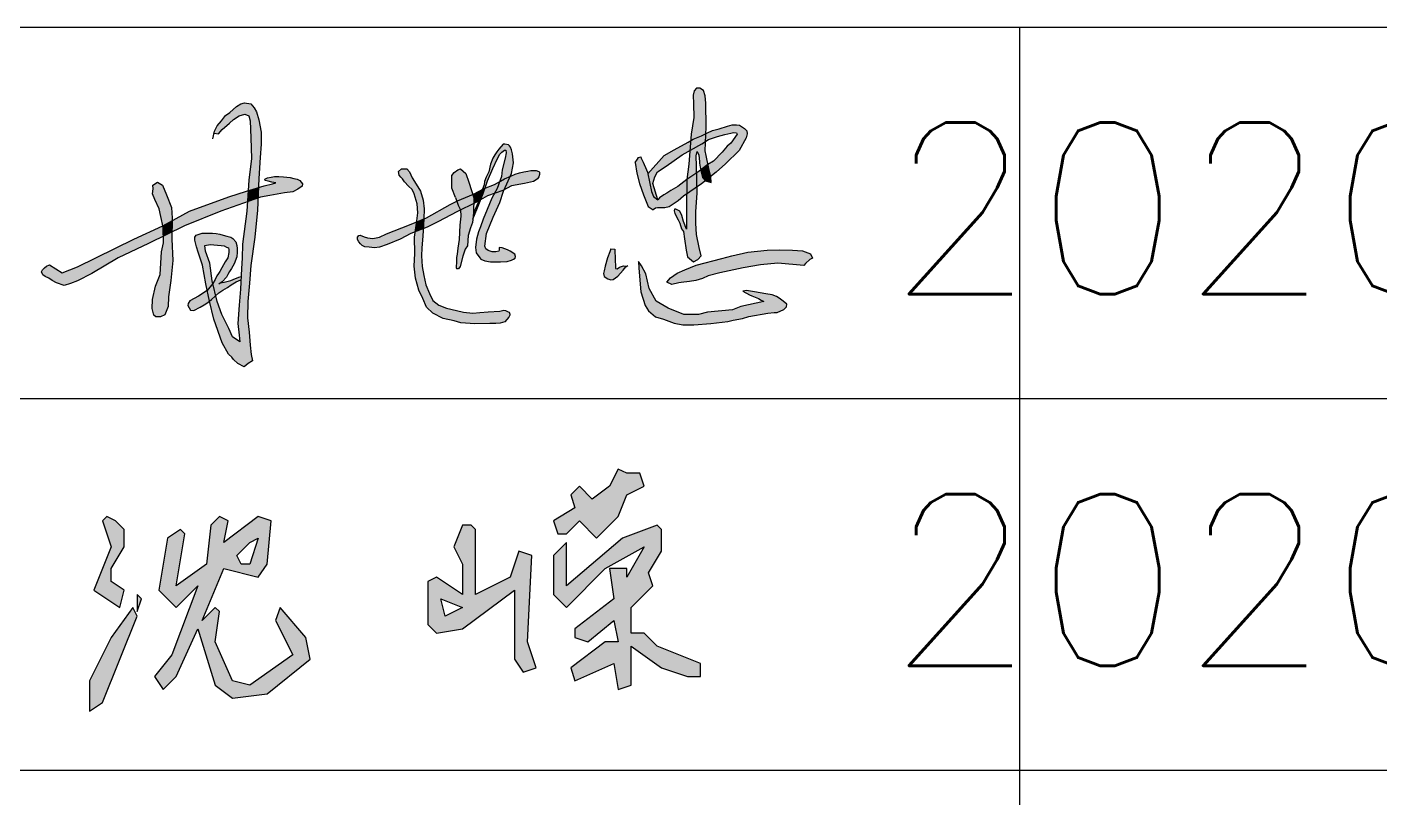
# Model space of a CAD drawing. Header units: millimetres. Extents: x 865974 to 875117, y 41124 to 44891.
# Drawn here: x 871428.62 to 871452.27, y 41162.62 to 41176.1 of the extents above; entities that cross this region are included whole.
import ezdxf
from ezdxf.enums import TextEntityAlignment as Align

# ---------------------------------------------------------------- set-up
doc = ezdxf.new("R2010")
doc.units = ezdxf.units.MM
doc.header["$LTSCALE"] = 1000
doc.header["$MEASUREMENT"] = 0
doc.layers.add('HATCH', color=8, linetype='Continuous')
doc.styles.add('ECEC_TQ', font='txt_l.shx', dxfattribs={"bigfont": 'hztxt_l.shx'})

msp = doc.modelspace()

# ---------------------------------------------------------------- hatches: boundary and pattern name
at = {"linetype": 'Continuous'}
h = msp.add_hatch(color=256, dxfattribs=at)
h.paths.add_polyline_path([(871437.144, 41166.256), (871437.144, 41165.046), (871437.295, 41164.819), (871437.522, 41164.894), (871437.37, 41165.348), (871437.446, 41166.861), (871437.219, 41166.936), (871437.068, 41166.483), (871436.463, 41166.18), (871436.463, 41167.314), (871436.387, 41167.39), (871436.236, 41167.39), (871436.085, 41167.012), (871436.236, 41166.709), (871436.236, 41166.18), (871435.782, 41166.483), (871435.631, 41166.407), (871435.631, 41165.651), (871435.782, 41165.499), (871436.236, 41165.575)])
h.paths.add_polyline_path([(871436.236, 41165.953), (871435.934, 41165.802), (871435.858, 41166.104)], flags=16)
h.paths.add_polyline_path([(871438.959, 41167.541), (871439.11, 41167.919), (871439.412, 41168.071), (871439.337, 41168.298), (871439.11, 41168.298), (871438.959, 41168.373), (871438.807, 41168.071), (871438.505, 41167.844), (871438.278, 41168.071), (871438.127, 41167.919), (871438.202, 41167.693), (871437.824, 41167.466), (871437.9, 41167.239), (871438.051, 41167.239), (871438.278, 41167.466), (871438.58, 41167.163)])
h.paths.add_polyline_path([(871439.715, 41166.936), (871439.715, 41167.314), (871439.639, 41167.39), (871439.034, 41167.163), (871438.051, 41166.331), (871438.051, 41167.088), (871437.824, 41166.861), (871437.824, 41166.18), (871438.051, 41165.953), (871438.732, 41166.634), (871439.412, 41167.012), (871439.11, 41166.483), (871439.11, 41166.634), (871438.807, 41166.634), (871438.883, 41166.104), (871438.202, 41165.575), (871438.202, 41165.424), (871438.429, 41165.348), (871438.883, 41165.726), (871438.959, 41165.348), (871438.732, 41165.348), (871438.127, 41164.894), (871438.202, 41164.668), (871438.883, 41164.97), (871438.959, 41164.516), (871439.185, 41164.592), (871439.185, 41165.273), (871439.715, 41164.894), (871440.169, 41164.743), (871440.395, 41164.743), (871440.395, 41164.97), (871439.639, 41165.273), (871439.412, 41165.499), (871439.185, 41165.499), (871439.185, 41165.953), (871439.564, 41166.331), (871439.488, 41166.558)])
h = msp.add_hatch(color=256, dxfattribs=at)
h.paths.add_polyline_path([(871430.096, 41166.407), (871430.096, 41166.634), (871430.323, 41167.012), (871430.323, 41167.314), (871430.172, 41167.466), (871430.021, 41167.541), (871429.945, 41167.466), (871430.096, 41167.012), (871429.794, 41166.256), (871430.247, 41165.953), (871430.323, 41166.256)])
h.paths.add_polyline_path([(871430.626, 41166.104), (871430.55, 41166.18), (871430.55, 41165.878)])
h.paths.add_polyline_path([(871430.55, 41165.802), (871430.474, 41165.953), (871430.096, 41165.424), (871429.718, 41164.668), (871429.718, 41164.138), (871429.945, 41164.289)])
h.paths.add_polyline_path([(871432.062, 41166.634), (871432.667, 41166.483), (871432.819, 41166.709), (871432.894, 41167.466), (871432.667, 41167.541), (871432.062, 41167.088), (871432.138, 41167.466), (871431.987, 41167.541), (871431.836, 41167.39), (871431.76, 41166.709), (871431.231, 41166.331), (871431.382, 41167.239), (871431.306, 41167.314), (871431.079, 41167.163), (871430.928, 41166.256), (871431.231, 41165.953), (871431.609, 41166.331), (871431.155, 41165.121), (871430.852, 41164.743), (871431.004, 41164.516), (871431.231, 41164.743), (871431.609, 41165.575), (871431.911, 41164.592), (871432.214, 41164.365), (871432.819, 41164.441), (871433.575, 41165.046), (871433.499, 41165.424), (871433.046, 41165.953), (871432.97, 41165.726), (871433.272, 41165.121), (871432.516, 41164.592), (871432.214, 41164.668), (871431.911, 41165.348), (871431.987, 41165.878), (871431.911, 41165.953), (871431.684, 41165.726)])
h.paths.add_polyline_path([(871432.289, 41166.861), (871432.516, 41167.088), (871432.667, 41167.163), (871432.516, 41166.709), (871432.365, 41166.709)], flags=16)
at = {"layer": 'HATCH'}
for points in [[(871440.49, 41174.772), (871440.479, 41174.902), (871440.447, 41174.993), (871440.384, 41175.035), (871440.325, 41175.035), (871440.283, 41174.99), (871440.265, 41174.913), (871440.272, 41174.762), (871440.279, 41174.52), (871440.23, 41174.229), (871440.222, 41174.118), (871440.268, 41174.145), (871440.413, 41174.204), (871440.491, 41174.241), (871440.497, 41174.358)], [(871432.698, 41173.823), (871432.719, 41174.058), (871432.716, 41174.264), (871432.676, 41174.483), (871432.633, 41174.619), (871432.593, 41174.689), (871432.537, 41174.758), (871432.425, 41174.78), (871432.361, 41174.761), (871432.286, 41174.716), (871432.171, 41174.609), (871432.094, 41174.558), (871432.021, 41174.465), (871431.947, 41174.377), (871431.904, 41174.28), (871431.895, 41174.245), (871431.969, 41174.238), (871432.033, 41174.312), (871432.165, 41174.423), (871432.232, 41174.484), (871432.333, 41174.551), (871432.431, 41174.578), (871432.499, 41174.551), (871432.526, 41174.464), (871432.539, 41174.164), (871432.546, 41173.803), (871432.502, 41173.425), (871432.49, 41173.244), (871432.667, 41173.295), (871432.674, 41173.454)], [(871441.204, 41174.29), (871441.165, 41174.331), (871441.077, 41174.389), (871441.025, 41174.394), (871440.948, 41174.392), (871440.867, 41174.369), (871440.721, 41174.326), (871440.607, 41174.293), (871440.518, 41174.254), (871440.491, 41174.241), (871440.484, 41174.105), (871440.537, 41174.139), (871440.693, 41174.192), (871440.819, 41174.226), (871440.927, 41174.248), (871440.973, 41174.257), (871441.022, 41174.255), (871441.039, 41174.23), (871440.928, 41174.071), (871440.861, 41174.02), (871440.774, 41173.917), (871440.625, 41173.759), (871440.525, 41173.699), (871440.539, 41173.629), (871440.577, 41173.491), (871440.672, 41173.568), (871440.83, 41173.713), (871441.071, 41173.942), (871441.194, 41174.165), (871441.211, 41174.235)], [(871440.491, 41174.241), (871440.413, 41174.204), (871440.268, 41174.145), (871440.222, 41174.118), (871440.209, 41173.942), (871440.421, 41174.064), (871440.484, 41174.105)], [(871436.768, 41173.63), (871436.84, 41173.791), (871436.89, 41173.881), (871436.926, 41173.913), (871436.967, 41173.948), (871436.992, 41173.953), (871437, 41173.904), (871436.982, 41173.811), (871436.929, 41173.604), (871436.916, 41173.489), (871436.886, 41173.401), (871436.899, 41173.409), (871436.969, 41173.449), (871437.067, 41173.49), (871437.09, 41173.543), (871437.128, 41173.729), (871437.112, 41173.884), (871437.093, 41173.956), (871437.076, 41174.001), (871437.058, 41174.026), (871437.038, 41174.041), (871436.976, 41174.058), (871436.946, 41174.058), (871436.869, 41173.97), (871436.837, 41173.922), (871436.803, 41173.868), (871436.766, 41173.81), (871436.724, 41173.703), (871436.695, 41173.574), (871436.652, 41173.479), (871436.622, 41173.403), (871436.617, 41173.346), (871436.584, 41173.267), (871436.613, 41173.282), (871436.631, 41173.289), (871436.675, 41173.412)], [(871439.794, 41173.672), (871440.078, 41173.866), (871440.209, 41173.942), (871440.222, 41174.118), (871440.179, 41174.093), (871439.933, 41173.954), (871439.758, 41173.858), (871439.474, 41173.538), (871439.513, 41173.37), (871439.541, 41173.228), (871439.575, 41173.142), (871439.652, 41173.082), (871439.563, 41173.366), (871439.597, 41173.482), (871439.642, 41173.572)], [(871440.484, 41174.105), (871440.421, 41174.064), (871440.209, 41173.942), (871440.191, 41173.703), (871440.156, 41173.439), (871440.329, 41173.556), (871440.326, 41173.668), (871440.321, 41173.85), (871440.323, 41173.883), (871440.338, 41173.93), (871440.366, 41173.865), (871440.379, 41173.754), (871440.381, 41173.724), (871440.387, 41173.651), (871440.403, 41173.609), (871440.525, 41173.699), (871440.493, 41173.86), (871440.475, 41173.937)], [(871439.467, 41173.566), (871439.452, 41173.605), (871439.396, 41173.74), (871439.361, 41173.811), (871439.353, 41173.833), (871439.31, 41173.825), (871439.293, 41173.794), (871439.252, 41173.736), (871439.284, 41173.549), (871439.327, 41173.367), (871439.399, 41173.168), (871439.48, 41172.966), (871439.566, 41172.909), (871439.608, 41172.934), (871439.645, 41172.94), (871439.67, 41172.941), (871439.72, 41172.941), (871439.775, 41172.943), (871439.847, 41172.962), (871440.008, 41173.067), (871440.101, 41173.144), (871440.155, 41173.181), (871440.156, 41173.439), (871439.998, 41173.317), (871439.879, 41173.242), (871439.809, 41173.199), (871439.753, 41173.168), (871439.678, 41173.115), (871439.652, 41173.082), (871439.575, 41173.142), (871439.541, 41173.228), (871439.513, 41173.37)], [(871440.539, 41173.629), (871440.525, 41173.699), (871440.525, 41173.699), (871440.403, 41173.609), (871440.401, 41173.59), (871440.433, 41173.474), (871440.482, 41173.414), (871440.577, 41173.491)], [(871433.36, 41173.267), (871433.434, 41173.319), (871433.437, 41173.362), (871433.393, 41173.42), (871433.348, 41173.442), (871433.29, 41173.457), (871433.222, 41173.473), (871433.107, 41173.486), (871433.026, 41173.49), (871432.95, 41173.49), (871432.89, 41173.479), (871432.828, 41173.467), (871432.781, 41173.446), (871432.785, 41173.422), (871432.837, 41173.409), (871432.905, 41173.393), (871432.975, 41173.378), (871432.913, 41173.36), (871432.771, 41173.325), (871432.667, 41173.295), (871432.66, 41173.111), (871432.707, 41173.127), (871432.869, 41173.16), (871433.127, 41173.203), (871433.27, 41173.22)], [(871435.55, 41173.076), (871435.499, 41173.233), (871435.425, 41173.354), (871435.355, 41173.469), (871435.308, 41173.573), (871435.265, 41173.622), (871435.17, 41173.626), (871435.116, 41173.577), (871435.127, 41173.512), (871435.157, 41173.477), (871435.185, 41173.447), (871435.222, 41173.394), (871435.292, 41173.323), (871435.358, 41173.261), (871435.389, 41173.186), (871435.443, 41173.009), (871435.456, 41172.857), (871435.436, 41172.713), (871435.433, 41172.694), (871435.561, 41172.748), (871435.565, 41172.927)], [(871436.345, 41173.389), (871436.293, 41173.545), (871436.201, 41173.621), (871436.156, 41173.609), (871436.092, 41173.561), (871436.048, 41173.509), (871436.048, 41173.425), (871436.048, 41173.285), (871436.112, 41173.125), (871436.135, 41173.057), (871436.146, 41173.062), (871436.416, 41173.177)], [(871437.067, 41173.49), (871436.969, 41173.449), (871436.899, 41173.409), (871436.886, 41173.401), (871436.844, 41173.28), (871436.793, 41173.194), (871436.941, 41173.246), (871436.964, 41173.258)], [(871437.478, 41173.404), (871437.525, 41173.429), (871437.547, 41173.451), (871437.569, 41173.486), (871437.583, 41173.524), (871437.583, 41173.552), (871437.579, 41173.563), (871437.57, 41173.577), (871437.523, 41173.592), (871437.43, 41173.592), (871437.38, 41173.586), (871437.31, 41173.572), (871437.233, 41173.556), (871437.156, 41173.529), (871437.079, 41173.496), (871437.067, 41173.49), (871436.964, 41173.258), (871437.092, 41173.326), (871437.319, 41173.37)], [(871440.329, 41173.556), (871440.156, 41173.439), (871440.155, 41173.181), (871440.337, 41173.306)], [(871440.433, 41173.474), (871440.401, 41173.59), (871440.403, 41173.609), (871440.347, 41173.568), (871440.329, 41173.556), (871440.337, 41173.306), (871440.414, 41173.359), (871440.482, 41173.414)], [(871440.577, 41173.491), (871440.482, 41173.414), (871440.581, 41173.383)], [(871431.147, 41172.948), (871431.064, 41173.17), (871430.994, 41173.336), (871430.906, 41173.393), (871430.823, 41173.337), (871430.829, 41173.273), (871430.818, 41173.185), (871430.861, 41173.086), (871430.935, 41172.922), (871430.965, 41172.788), (871431, 41172.624), (871431.16, 41172.713), (871431.161, 41172.763)], [(871432.009, 41172.885), (871432.476, 41173.047), (871432.49, 41173.244), (871432.461, 41173.236), (871432.154, 41173.135), (871431.464, 41172.881), (871431.16, 41172.713), (871431.156, 41172.518), (871431.379, 41172.629)], [(871432.667, 41173.295), (871432.49, 41173.244), (871432.476, 41173.047), (871432.66, 41173.111)], [(871436.436, 41173.115), (871436.416, 41173.177), (871436.146, 41173.062), (871436.135, 41173.057), (871436.158, 41172.991), (871436.201, 41172.904), (871436.434, 41173.018)], [(871436.584, 41173.267), (871436.429, 41173.182), (871436.416, 41173.177), (871436.436, 41173.115), (871436.434, 41173.018), (871436.471, 41173.037), (871436.522, 41173.066)], [(871436.888, 41173.035), (871436.952, 41173.231), (871436.964, 41173.258), (871436.941, 41173.246), (871436.793, 41173.194), (871436.746, 41173.112), (871436.668, 41172.913), (871436.597, 41172.744), (871436.553, 41172.607), (871436.518, 41172.52), (871436.479, 41172.392), (871436.463, 41172.25), (871436.472, 41172.155), (871436.539, 41172.07), (871436.559, 41172.044), (871436.628, 41172.017), (871436.727, 41172), (871436.793, 41171.999), (871436.901, 41171.999), (871437.019, 41172.003), (871437.09, 41172.025), (871437.125, 41172.041), (871437.154, 41172.061), (871437.16, 41172.092), (871437.152, 41172.13), (871437.07, 41172.186), (871437.02, 41172.205), (871436.927, 41172.24), (871436.876, 41172.248), (871436.876, 41172.209), (871436.873, 41172.185), (871436.821, 41172.171), (871436.752, 41172.174), (871436.683, 41172.193), (871436.645, 41172.222), (871436.629, 41172.273), (871436.653, 41172.493), (871436.771, 41172.779)], [(871436.631, 41173.289), (871436.613, 41173.282), (871436.584, 41173.267), (871436.522, 41173.066), (871436.554, 41173.084), (871436.597, 41173.192)], [(871436.844, 41173.28), (871436.886, 41173.401), (871436.796, 41173.352), (871436.631, 41173.289), (871436.597, 41173.192), (871436.554, 41173.084), (871436.673, 41173.152), (871436.793, 41173.194)], [(871440.34, 41173.199), (871440.337, 41173.306), (871440.155, 41173.181), (871440.153, 41172.913), (871440.151, 41172.699), (871440.153, 41172.57), (871440.1, 41172.703), (871440.072, 41172.81), (871440.037, 41172.885), (871439.989, 41172.904), (871439.962, 41172.916), (871439.941, 41172.918), (871439.933, 41172.889), (871439.949, 41172.843), (871440.007, 41172.731), (871440.034, 41172.672), (871440.065, 41172.577), (871440.099, 41172.527), (871440.115, 41172.4), (871440.143, 41172.201), (871440.166, 41172.084), (871440.271, 41171.999), (871440.351, 41172.036), (871440.406, 41172.1), (871440.372, 41172.246), (871440.326, 41172.475), (871440.315, 41172.674), (871440.315, 41172.876)], [(871431.947, 41171.301), (871431.922, 41171.406), (871431.847, 41171.341), (871431.814, 41171.313), (871431.814, 41171.311), (871431.89, 41170.993), (871432.034, 41170.581), (871432.143, 41170.382), (871432.205, 41170.328), (871432.231, 41170.288), (871432.308, 41170.219), (871432.418, 41170.163), (871432.456, 41170.189), (871432.49, 41170.221), (871432.563, 41170.266), (871432.542, 41170.376), (871432.525, 41170.537), (871432.505, 41170.764), (871432.478, 41171.017), (871432.481, 41171.302), (871432.51, 41171.624), (871432.537, 41171.933), (871432.607, 41172.427), (871432.652, 41172.903), (871432.66, 41173.111), (871432.476, 41173.047), (871432.465, 41172.885), (871432.391, 41172.308), (871432.384, 41172.064), (871432.374, 41171.882), (871432.354, 41171.518), (871432.334, 41171.238), (871432.31, 41170.917), (871432.33, 41170.716), (871432.344, 41170.598), (871432.217, 41170.688), (871432.151, 41170.829), (871432.032, 41171.077)], [(871436.138, 41172.874), (871436.201, 41172.904), (871436.158, 41172.991), (871436.135, 41173.057), (871436.019, 41173), (871435.607, 41172.767), (871435.561, 41172.748), (871435.549, 41172.575), (871435.62, 41172.602), (871435.816, 41172.7)], [(871436.429, 41172.852), (871436.434, 41173.018), (871436.201, 41172.904), (871436.206, 41172.796), (871436.192, 41172.638), (871436.177, 41172.386), (871436.152, 41172.234), (871436.143, 41172.131), (871436.133, 41172.072), (871436.131, 41172.022), (871436.131, 41171.978), (871436.124, 41171.921), (871436.125, 41171.893), (871436.13, 41171.88), (871436.137, 41171.873), (871436.164, 41171.874), (871436.193, 41171.918), (871436.243, 41172.099), (871436.284, 41172.219), (871436.325, 41172.275), (871436.337, 41172.455), (871436.377, 41172.592), (871436.409, 41172.684)], [(871436.554, 41173.084), (871436.522, 41173.066), (871436.449, 41172.901), (871436.427, 41172.837), (871436.416, 41172.743), (871436.498, 41172.943)], [(871431.16, 41172.713), (871431, 41172.624), (871431.005, 41172.601), (871431.009, 41172.445), (871431.156, 41172.518)], [(871435.561, 41172.748), (871435.433, 41172.694), (871435.41, 41172.523), (871435.549, 41172.575)], [(871430.216, 41172.07), (871430.748, 41172.316), (871431.009, 41172.445), (871431.005, 41172.601), (871431, 41172.624), (871430.489, 41172.392), (871429.509, 41171.908), (871429.24, 41171.806), (871429.016, 41171.944), (871428.964, 41171.921), (871428.929, 41171.894), (871428.894, 41171.859), (871428.875, 41171.822), (871428.9, 41171.769), (871428.939, 41171.738), (871429.005, 41171.711), (871429.065, 41171.672), (871429.141, 41171.629), (871429.275, 41171.581), (871429.386, 41171.618), (871429.506, 41171.662), (871429.76, 41171.793)], [(871431.17, 41172.018), (871431.154, 41172.393), (871431.156, 41172.518), (871431.009, 41172.445), (871431.012, 41172.33), (871430.974, 41172.172), (871430.949, 41171.774), (871430.87, 41171.569), (871430.818, 41171.337), (871430.809, 41171.179), (871430.843, 41171.066), (871430.874, 41171.035), (871430.96, 41171.035), (871431.034, 41171.071), (871431.091, 41171.215), (871431.095, 41171.384), (871431.136, 41171.668)], [(871432.222, 41172.405), (871432.185, 41172.429), (871432.114, 41172.446), (871432.05, 41172.466), (871431.993, 41172.479), (871431.929, 41172.49), (871431.868, 41172.496), (871431.77, 41172.496), (871431.686, 41172.496), (871431.581, 41172.466), (871431.555, 41172.426), (871431.555, 41172.375), (871431.585, 41172.26), (871431.615, 41172.166), (871431.693, 41171.94), (871431.75, 41171.61), (871431.775, 41171.495), (871431.872, 41171.619), (871431.862, 41171.662), (871431.817, 41171.973), (871431.743, 41172.184), (871431.734, 41172.284), (871431.825, 41172.299), (871432.017, 41172.282), (871432.071, 41172.275), (871432.112, 41172.256), (871432.143, 41172.24), (871432.153, 41172.206), (871432.153, 41172.162), (871432.136, 41172.069), (871432.088, 41171.995), (871432.032, 41171.895), (871431.993, 41171.83), (871431.971, 41171.793), (871431.943, 41171.75), (871431.91, 41171.689), (871431.872, 41171.619), (871431.922, 41171.406), (871431.977, 41171.454), (871432.049, 41171.501), (871432.129, 41171.551), (871432.19, 41171.597), (871432.282, 41171.647), (871432.363, 41171.684), (871432.366, 41171.74), (871432.329, 41171.729), (871432.227, 41171.69), (871432.184, 41171.673), (871432.073, 41171.643), (871432.008, 41171.629), (871432.037, 41171.65), (871432.108, 41171.731), (871432.135, 41171.775), (871432.162, 41171.829), (871432.199, 41171.883), (871432.246, 41171.96), (871432.29, 41172.085), (871432.296, 41172.169), (871432.296, 41172.233), (871432.293, 41172.284), (871432.276, 41172.348)], [(871435.33, 41172.494), (871435.41, 41172.523), (871435.433, 41172.694), (871435.312, 41172.642), (871434.91, 41172.487), (871434.785, 41172.428), (871434.668, 41172.407), (871434.576, 41172.417), (871434.515, 41172.433), (871434.449, 41172.466), (871434.422, 41172.457), (871434.401, 41172.431), (871434.398, 41172.388), (871434.422, 41172.346), (871434.453, 41172.31), (871434.483, 41172.283), (871434.528, 41172.26), (871434.606, 41172.251), (871434.697, 41172.244), (871434.785, 41172.251), (871434.921, 41172.299), (871435.148, 41172.393)], [(871435.522, 41172.101), (871435.525, 41172.242), (871435.54, 41172.448), (871435.549, 41172.575), (871435.41, 41172.523), (871435.397, 41172.428), (871435.403, 41172.144), (871435.393, 41171.92), (871435.414, 41171.71), (871435.471, 41171.503), (871435.54, 41171.354), (871435.606, 41171.207), (871435.718, 41171.102), (871435.9, 41171.004), (871436.093, 41170.963), (871436.204, 41170.928), (871436.449, 41170.913), (871436.716, 41170.92), (871436.82, 41170.921), (871436.895, 41170.927), (871436.973, 41170.95), (871437.045, 41171.027), (871437.063, 41171.063), (871437.063, 41171.079), (871437.05, 41171.117), (871437.023, 41171.131), (871436.987, 41171.143), (871436.959, 41171.149), (871436.888, 41171.136), (871436.683, 41171.122), (871436.54, 41171.11), (871436.418, 41171.099), (871436.253, 41171.118), (871436.13, 41171.144), (871435.958, 41171.185), (871435.82, 41171.241), (871435.719, 41171.319), (871435.658, 41171.446), (871435.596, 41171.593), (871435.559, 41171.756), (871435.529, 41171.916)], [(871439.042, 41171.852), (871439.092, 41171.912), (871439.109, 41171.923), (871439.052, 41171.927), (871438.979, 41171.902), (871438.939, 41171.877), (871438.911, 41171.882), (871438.908, 41171.909), (871438.908, 41171.947), (871438.903, 41172.005), (871438.903, 41172.047), (871438.903, 41172.108), (871438.901, 41172.143), (871438.901, 41172.188), (871438.896, 41172.218), (871438.831, 41172.223), (871438.811, 41172.17), (871438.773, 41172.07), (871438.728, 41171.919), (871438.713, 41171.839), (871438.703, 41171.791), (871438.71, 41171.741), (871438.778, 41171.699), (871438.828, 41171.684), (871438.868, 41171.686), (871438.949, 41171.749)], [(871439.44, 41171.788), (871439.364, 41171.928), (871439.313, 41172.002), (871439.315, 41171.884), (871439.351, 41171.472), (871439.426, 41171.236), (871439.486, 41171.138), (871439.607, 41171.033), (871439.747, 41170.993), (871439.933, 41170.924), (871440.088, 41170.898), (871440.278, 41170.896), (871440.574, 41170.92), (871440.875, 41170.954), (871440.964, 41170.974), (871441.127, 41171.008), (871441.24, 41171.039), (871441.575, 41171.101), (871441.682, 41171.11), (871441.733, 41171.11), (871441.854, 41171.162), (871441.9, 41171.21), (871441.902, 41171.259), (871441.84, 41171.309), (871441.769, 41171.363), (871441.723, 41171.392), (871441.646, 41171.418), (871441.539, 41171.44), (871441.34, 41171.472), (871441.197, 41171.498), (871441.136, 41171.484), (871441.251, 41171.42), (871441.295, 41171.402), (871441.408, 41171.355), (871441.456, 41171.325), (871441.501, 41171.303), (871441.101, 41171.216), (871440.955, 41171.157), (871440.52, 41171.117), (871440.359, 41171.078), (871440.102, 41171.078), (871439.833, 41171.189), (871439.621, 41171.307), (871439.498, 41171.529)], [(871440.731, 41171.804), (871440.98, 41171.86), (871441.143, 41171.891), (871441.442, 41171.942), (871441.747, 41171.973), (871442.2, 41171.934), (871442.233, 41171.967), (871442.307, 41172.036), (871442.353, 41172.064), (871442.32, 41172.135), (871442.18, 41172.189), (871442.004, 41172.201), (871441.783, 41172.206), (871441.559, 41172.199), (871441.224, 41172.168), (871440.942, 41172.1), (871440.769, 41172.056), (871440.318, 41171.939), (871440.122, 41171.855), (871439.99, 41171.799), (871439.873, 41171.715), (871439.809, 41171.644), (871439.893, 41171.603), (871440.016, 41171.631), (871440.056, 41171.634), (871440.201, 41171.654), (871440.313, 41171.672), (871440.433, 41171.708), (871440.53, 41171.753)], [(871431.872, 41171.619), (871431.775, 41171.495), (871431.814, 41171.313), (871431.847, 41171.341), (871431.922, 41171.406)], [(871431.814, 41171.313), (871431.775, 41171.495), (871431.619, 41171.399), (871431.471, 41171.315), (871431.443, 41171.269), (871431.434, 41171.232), (871431.479, 41171.154), (871431.54, 41171.143), (871431.649, 41171.202), (871431.723, 41171.247), (871431.784, 41171.286)]]:
    msp.add_hatch(color=256, dxfattribs=at).paths.add_polyline_path(points)

# ---------------------------------------------------------------- linework, layer by layer
for p, q in [((871410.98, 41176.104), (871520.98, 41176.104)), ((871445.98, 41143.604), (871445.98, 41176.104)), ((871410.98, 41169.604), (871465.98, 41169.604)), ((871410.98, 41163.104), (871465.98, 41163.104))]:
    msp.add_line(p, q)
for points in [[(871440.401, 41173.59), (871440.433, 41173.474), (871440.482, 41173.414), (871440.581, 41173.383), (871440.577, 41173.491), (871440.539, 41173.629), (871440.493, 41173.86), (871440.475, 41173.937), (871440.497, 41174.358), (871440.49, 41174.772), (871440.479, 41174.902), (871440.447, 41174.993), (871440.384, 41175.035), (871440.325, 41175.035), (871440.283, 41174.99), (871440.265, 41174.913), (871440.272, 41174.762), (871440.279, 41174.52), (871440.23, 41174.229), (871440.191, 41173.703), (871440.156, 41173.439), (871440.153, 41172.913), (871440.151, 41172.699), (871440.153, 41172.57), (871440.1, 41172.703), (871440.072, 41172.81), (871440.037, 41172.885)], [(871431.872, 41174.147), (871431.904, 41174.28), (871431.947, 41174.377), (871432.021, 41174.465), (871432.094, 41174.558), (871432.171, 41174.609), (871432.286, 41174.716), (871432.361, 41174.761), (871432.425, 41174.78), (871432.537, 41174.758), (871432.593, 41174.689), (871432.633, 41174.619), (871432.676, 41174.483), (871432.716, 41174.264), (871432.719, 41174.058), (871432.698, 41173.823), (871432.674, 41173.454), (871432.652, 41172.903), (871432.607, 41172.427), (871432.537, 41171.933), (871432.51, 41171.624), (871432.481, 41171.302), (871432.478, 41171.017), (871432.505, 41170.764), (871432.525, 41170.537), (871432.542, 41170.376), (871432.563, 41170.266), (871432.49, 41170.221), (871432.456, 41170.189), (871432.418, 41170.163), (871432.308, 41170.219), (871432.231, 41170.288), (871432.205, 41170.328), (871432.143, 41170.382), (871432.034, 41170.581), (871431.89, 41170.993), (871431.814, 41171.311), (871431.75, 41171.61), (871431.693, 41171.94), (871431.615, 41172.166), (871431.585, 41172.26), (871431.555, 41172.375), (871431.555, 41172.426), (871431.581, 41172.466), (871431.581, 41172.466), (871431.686, 41172.496), (871431.77, 41172.496), (871431.77, 41172.496), (871431.868, 41172.496), (871431.929, 41172.49), (871431.993, 41172.479), (871432.05, 41172.466), (871432.114, 41172.446), (871432.185, 41172.429), (871432.222, 41172.405), (871432.276, 41172.348), (871432.293, 41172.284), (871432.296, 41172.233), (871432.296, 41172.169), (871432.29, 41172.085), (871432.246, 41171.96), (871432.199, 41171.883), (871432.162, 41171.829), (871432.135, 41171.775), (871432.108, 41171.731), (871432.108, 41171.731), (871432.037, 41171.65), (871431.979, 41171.607)], [(871431.895, 41174.245), (871431.969, 41174.238), (871431.969, 41174.238), (871432.033, 41174.312), (871432.165, 41174.423), (871432.232, 41174.484), (871432.333, 41174.551), (871432.431, 41174.578), (871432.431, 41174.578), (871432.499, 41174.551), (871432.526, 41174.464), (871432.539, 41174.164), (871432.546, 41173.803), (871432.502, 41173.425), (871432.465, 41172.885), (871432.391, 41172.308), (871432.384, 41172.064), (871432.374, 41171.882), (871432.354, 41171.518), (871432.334, 41171.238), (871432.31, 41170.917), (871432.33, 41170.716), (871432.344, 41170.598), (871432.344, 41170.598), (871432.217, 41170.688), (871432.151, 41170.829), (871432.032, 41171.077), (871431.947, 41171.301), (871431.862, 41171.662), (871431.817, 41171.973), (871431.743, 41172.184), (871431.734, 41172.284), (871431.734, 41172.284), (871431.825, 41172.299), (871432.017, 41172.282), (871432.017, 41172.282), (871432.071, 41172.275), (871432.112, 41172.256), (871432.143, 41172.24), (871432.153, 41172.206), (871432.153, 41172.162), (871432.136, 41172.069), (871432.088, 41171.995), (871432.032, 41171.895), (871431.993, 41171.83), (871431.971, 41171.793), (871431.943, 41171.75), (871431.91, 41171.689), (871431.872, 41171.619), (871431.775, 41171.495), (871431.619, 41171.399), (871431.471, 41171.315), (871431.443, 41171.269), (871431.434, 41171.232), (871431.479, 41171.154), (871431.54, 41171.143), (871431.649, 41171.202), (871431.723, 41171.247), (871431.784, 41171.286), (871431.847, 41171.341), (871431.977, 41171.454), (871432.049, 41171.501), (871432.129, 41171.551), (871432.19, 41171.597), (871432.282, 41171.647), (871432.363, 41171.684)], [(871439.474, 41173.538), (871439.758, 41173.858), (871439.933, 41173.954), (871440.179, 41174.093), (871440.268, 41174.145), (871440.413, 41174.204), (871440.518, 41174.254), (871440.607, 41174.293), (871440.721, 41174.326), (871440.867, 41174.369), (871440.948, 41174.392), (871441.025, 41174.394), (871441.077, 41174.389), (871441.165, 41174.331), (871441.204, 41174.29), (871441.211, 41174.235), (871441.194, 41174.165), (871441.071, 41173.942), (871440.83, 41173.713), (871440.672, 41173.568), (871440.414, 41173.359), (871440.101, 41173.144), (871440.008, 41173.067), (871439.847, 41172.962), (871439.775, 41172.943), (871439.72, 41172.941), (871439.67, 41172.941), (871439.645, 41172.94), (871439.608, 41172.934), (871439.566, 41172.909)], [(871439.252, 41173.736), (871439.293, 41173.794), (871439.31, 41173.825), (871439.31, 41173.825), (871439.353, 41173.833), (871439.361, 41173.811), (871439.396, 41173.74), (871439.452, 41173.605), (871439.467, 41173.566), (871439.513, 41173.37), (871439.541, 41173.228), (871439.575, 41173.142), (871439.652, 41173.082), (871439.563, 41173.366), (871439.597, 41173.482), (871439.642, 41173.572), (871439.794, 41173.672), (871440.078, 41173.866), (871440.421, 41174.064), (871440.537, 41174.139), (871440.693, 41174.192), (871440.819, 41174.226), (871440.927, 41174.248), (871440.973, 41174.257), (871441.022, 41174.255), (871441.039, 41174.23), (871440.928, 41174.071), (871440.861, 41174.02), (871440.774, 41173.917), (871440.625, 41173.759), (871440.525, 41173.699), (871440.347, 41173.568), (871440.156, 41173.439), (871439.998, 41173.317), (871439.879, 41173.242), (871439.809, 41173.199), (871439.753, 41173.168), (871439.678, 41173.115), (871439.652, 41173.082)], [(871436.416, 41172.743), (871436.498, 41172.943), (871436.597, 41173.192), (871436.675, 41173.412), (871436.768, 41173.63), (871436.84, 41173.791), (871436.89, 41173.881), (871436.926, 41173.913), (871436.967, 41173.948), (871436.992, 41173.953), (871437, 41173.904), (871436.982, 41173.811), (871436.929, 41173.604), (871436.916, 41173.489), (871436.844, 41173.28), (871436.746, 41173.112), (871436.668, 41172.913), (871436.597, 41172.744), (871436.553, 41172.607), (871436.518, 41172.52), (871436.479, 41172.392), (871436.463, 41172.25), (871436.472, 41172.155), (871436.539, 41172.07), (871436.559, 41172.044), (871436.628, 41172.017), (871436.727, 41172), (871436.793, 41171.999), (871436.901, 41171.999), (871437.019, 41172.003), (871437.09, 41172.025), (871437.125, 41172.041), (871437.154, 41172.061), (871437.16, 41172.092), (871437.152, 41172.13), (871437.07, 41172.186), (871437.02, 41172.205), (871436.927, 41172.24), (871436.876, 41172.248), (871436.876, 41172.209), (871436.873, 41172.185), (871436.821, 41172.171), (871436.752, 41172.174), (871436.683, 41172.193), (871436.645, 41172.222), (871436.629, 41172.273), (871436.653, 41172.493), (871436.771, 41172.779), (871436.888, 41173.035), (871436.952, 41173.231), (871437.09, 41173.543), (871437.128, 41173.729), (871437.112, 41173.884), (871437.093, 41173.956), (871437.076, 41174.001), (871437.058, 41174.026), (871437.038, 41174.041), (871436.976, 41174.058), (871436.946, 41174.058), (871436.869, 41173.97), (871436.837, 41173.922), (871436.803, 41173.868), (871436.766, 41173.81), (871436.724, 41173.703), (871436.695, 41173.574), (871436.652, 41173.479), (871436.622, 41173.403), (871436.617, 41173.346)], [(871440.037, 41172.885), (871439.989, 41172.904), (871439.962, 41172.916), (871439.941, 41172.918), (871439.933, 41172.889), (871439.949, 41172.843), (871440.007, 41172.731), (871440.034, 41172.672), (871440.065, 41172.577), (871440.099, 41172.527), (871440.115, 41172.4), (871440.143, 41172.201), (871440.166, 41172.084), (871440.271, 41171.999), (871440.351, 41172.036), (871440.406, 41172.1), (871440.406, 41172.1), (871440.372, 41172.246), (871440.326, 41172.475), (871440.315, 41172.674), (871440.315, 41172.876), (871440.34, 41173.199), (871440.326, 41173.668), (871440.321, 41173.85), (871440.323, 41173.883), (871440.338, 41173.93), (871440.338, 41173.93), (871440.366, 41173.865), (871440.379, 41173.754), (871440.381, 41173.724), (871440.387, 41173.651), (871440.403, 41173.609), (871440.401, 41173.59)], [(871439.252, 41173.736), (871439.284, 41173.549), (871439.327, 41173.367), (871439.399, 41173.168), (871439.48, 41172.966), (871439.566, 41172.909)], [(871429.016, 41171.944), (871429.24, 41171.806), (871429.509, 41171.908), (871430.489, 41172.392), (871431, 41172.624), (871431.464, 41172.881), (871432.154, 41173.135), (871432.461, 41173.236), (871432.771, 41173.325), (871432.913, 41173.36), (871432.975, 41173.378), (871432.905, 41173.393), (871432.837, 41173.409), (871432.785, 41173.422), (871432.785, 41173.422), (871432.781, 41173.446), (871432.828, 41173.467), (871432.89, 41173.479), (871432.95, 41173.49), (871433.026, 41173.49), (871433.107, 41173.486), (871433.222, 41173.473), (871433.29, 41173.457), (871433.348, 41173.442), (871433.393, 41173.42), (871433.437, 41173.362), (871433.434, 41173.319), (871433.36, 41173.267), (871433.27, 41173.22), (871433.127, 41173.203), (871432.869, 41173.16), (871432.707, 41173.127), (871432.009, 41172.885), (871431.379, 41172.629), (871430.748, 41172.316), (871430.216, 41172.07), (871429.76, 41171.793), (871429.506, 41171.662), (871429.386, 41171.618), (871429.275, 41171.581), (871429.141, 41171.629), (871429.065, 41171.672), (871429.005, 41171.711), (871428.939, 41171.738), (871428.9, 41171.769), (871428.875, 41171.822), (871428.894, 41171.859), (871428.929, 41171.894), (871428.964, 41171.921), (871429.016, 41171.944)], [(871437.57, 41173.577), (871437.579, 41173.563), (871437.583, 41173.552), (871437.583, 41173.524), (871437.569, 41173.486), (871437.547, 41173.451), (871437.525, 41173.429), (871437.478, 41173.404), (871437.319, 41173.37), (871437.092, 41173.326), (871436.941, 41173.246), (871436.673, 41173.152), (871436.471, 41173.037), (871436.138, 41172.874), (871435.816, 41172.7), (871435.62, 41172.602), (871435.33, 41172.494), (871435.148, 41172.393), (871434.921, 41172.299), (871434.785, 41172.251), (871434.697, 41172.244), (871434.606, 41172.251), (871434.528, 41172.26), (871434.483, 41172.283), (871434.453, 41172.31), (871434.422, 41172.346), (871434.398, 41172.388), (871434.401, 41172.431), (871434.422, 41172.457), (871434.449, 41172.466)], [(871434.449, 41172.466), (871434.515, 41172.433), (871434.576, 41172.417), (871434.668, 41172.407), (871434.785, 41172.428), (871434.91, 41172.487), (871435.312, 41172.642), (871435.607, 41172.767), (871436.019, 41173), (871436.146, 41173.062), (871436.429, 41173.182), (871436.613, 41173.282), (871436.796, 41173.352), (871436.899, 41173.409), (871436.969, 41173.449), (871437.079, 41173.496), (871437.156, 41173.529), (871437.233, 41173.556), (871437.31, 41173.572), (871437.38, 41173.586), (871437.43, 41173.592), (871437.523, 41173.592), (871437.523, 41173.592), (871437.57, 41173.577)], [(871435.127, 41173.512), (871435.116, 41173.577), (871435.17, 41173.626), (871435.265, 41173.622), (871435.308, 41173.573), (871435.355, 41173.469), (871435.425, 41173.354), (871435.499, 41173.233), (871435.55, 41173.076), (871435.565, 41172.927), (871435.561, 41172.748), (871435.54, 41172.448), (871435.525, 41172.242), (871435.522, 41172.101), (871435.529, 41171.916), (871435.559, 41171.756), (871435.596, 41171.593), (871435.658, 41171.446), (871435.719, 41171.319), (871435.82, 41171.241), (871435.958, 41171.185), (871436.13, 41171.144), (871436.253, 41171.118), (871436.418, 41171.099), (871436.54, 41171.11), (871436.683, 41171.122), (871436.888, 41171.136), (871436.959, 41171.149), (871436.987, 41171.143), (871437.023, 41171.131), (871437.05, 41171.117), (871437.063, 41171.079), (871437.063, 41171.063), (871437.045, 41171.027), (871436.973, 41170.95), (871436.895, 41170.927), (871436.82, 41170.921), (871436.716, 41170.92), (871436.449, 41170.913), (871436.204, 41170.928), (871436.093, 41170.963), (871435.9, 41171.004), (871435.718, 41171.102), (871435.606, 41171.207), (871435.54, 41171.354), (871435.471, 41171.503), (871435.414, 41171.71), (871435.393, 41171.92), (871435.403, 41172.144), (871435.397, 41172.428), (871435.436, 41172.713), (871435.456, 41172.857), (871435.443, 41173.009), (871435.389, 41173.186), (871435.358, 41173.261), (871435.292, 41173.323), (871435.222, 41173.394), (871435.185, 41173.447), (871435.157, 41173.477), (871435.127, 41173.512)], [(871436.112, 41173.125), (871436.048, 41173.285), (871436.048, 41173.425), (871436.048, 41173.509), (871436.092, 41173.561), (871436.156, 41173.609), (871436.201, 41173.621), (871436.293, 41173.545), (871436.345, 41173.389), (871436.436, 41173.115), (871436.429, 41172.852), (871436.409, 41172.684), (871436.377, 41172.592), (871436.337, 41172.455), (871436.325, 41172.275), (871436.284, 41172.219), (871436.243, 41172.099), (871436.193, 41171.918), (871436.164, 41171.874), (871436.137, 41171.873)], [(871430.823, 41173.337), (871430.906, 41173.393), (871430.994, 41173.336), (871431.064, 41173.17), (871431.147, 41172.948), (871431.161, 41172.763), (871431.154, 41172.393), (871431.17, 41172.018), (871431.136, 41171.668), (871431.095, 41171.384), (871431.091, 41171.215), (871431.034, 41171.071), (871430.96, 41171.035), (871430.874, 41171.035), (871430.843, 41171.066), (871430.809, 41171.179), (871430.818, 41171.337), (871430.87, 41171.569), (871430.949, 41171.774), (871430.974, 41172.172), (871431.012, 41172.33), (871431.005, 41172.601), (871430.965, 41172.788), (871430.935, 41172.922), (871430.861, 41173.086), (871430.818, 41173.185), (871430.829, 41173.273), (871430.823, 41173.337)], [(871436.617, 41173.346), (871436.584, 41173.267), (871436.522, 41173.066), (871436.449, 41172.901), (871436.427, 41172.837)], [(871436.112, 41173.125), (871436.158, 41172.991), (871436.201, 41172.904), (871436.206, 41172.796), (871436.192, 41172.638), (871436.177, 41172.386), (871436.152, 41172.234), (871436.143, 41172.131), (871436.133, 41172.072), (871436.131, 41172.022), (871436.131, 41171.978), (871436.124, 41171.921), (871436.125, 41171.893)], [(871438.831, 41172.223), (871438.811, 41172.17), (871438.773, 41172.07), (871438.728, 41171.919), (871438.713, 41171.839), (871438.703, 41171.791), (871438.71, 41171.741), (871438.71, 41171.741), (871438.778, 41171.699), (871438.828, 41171.684), (871438.868, 41171.686), (871438.949, 41171.749), (871439.042, 41171.852), (871439.092, 41171.912), (871439.127, 41171.935)], [(871438.831, 41172.223), (871438.896, 41172.218), (871438.901, 41172.188), (871438.901, 41172.143), (871438.903, 41172.108), (871438.903, 41172.047), (871438.903, 41172.005), (871438.908, 41171.947), (871438.908, 41171.909), (871438.911, 41171.882), (871438.911, 41171.882), (871438.939, 41171.877), (871438.979, 41171.902), (871439.052, 41171.927), (871439.052, 41171.927), (871439.109, 41171.923)], [(871439.313, 41172.002), (871439.315, 41171.884), (871439.351, 41171.472), (871439.426, 41171.236), (871439.486, 41171.138), (871439.607, 41171.033), (871439.747, 41170.993), (871439.933, 41170.924), (871440.088, 41170.898), (871440.278, 41170.896), (871440.574, 41170.92), (871440.875, 41170.954), (871440.964, 41170.974), (871441.127, 41171.008), (871441.24, 41171.039), (871441.575, 41171.101), (871441.682, 41171.11), (871441.733, 41171.11), (871441.854, 41171.162), (871441.9, 41171.21), (871441.902, 41171.259), (871441.84, 41171.309), (871441.769, 41171.363), (871441.723, 41171.392), (871441.646, 41171.418), (871441.539, 41171.44), (871441.34, 41171.472), (871441.197, 41171.498), (871441.136, 41171.484), (871441.136, 41171.484), (871441.136, 41171.484), (871441.251, 41171.42), (871441.295, 41171.402), (871441.408, 41171.355), (871441.456, 41171.325), (871441.501, 41171.303), (871441.101, 41171.216), (871440.955, 41171.157), (871440.52, 41171.117), (871440.359, 41171.078), (871440.102, 41171.078), (871439.833, 41171.189), (871439.621, 41171.307), (871439.498, 41171.529), (871439.44, 41171.788), (871439.364, 41171.928), (871439.313, 41172.002)], [(871439.873, 41171.715), (871439.99, 41171.799), (871440.122, 41171.855), (871440.318, 41171.939), (871440.769, 41172.056), (871440.942, 41172.1), (871441.224, 41172.168), (871441.559, 41172.199), (871441.783, 41172.206), (871442.004, 41172.201), (871442.18, 41172.189), (871442.32, 41172.135), (871442.32, 41172.135), (871442.353, 41172.064), (871442.307, 41172.036), (871442.233, 41171.967), (871442.2, 41171.934), (871442.2, 41171.934), (871441.747, 41171.973), (871441.442, 41171.942), (871441.143, 41171.891), (871440.98, 41171.86), (871440.731, 41171.804), (871440.53, 41171.753), (871440.433, 41171.708), (871440.313, 41171.672), (871440.201, 41171.654), (871440.056, 41171.634), (871440.016, 41171.631), (871439.893, 41171.603), (871439.809, 41171.644), (871439.873, 41171.715), (871439.873, 41171.715)], [(871436.125, 41171.893), (871436.13, 41171.88), (871436.137, 41171.873)], [(871432.008, 41171.629), (871432.008, 41171.629), (871432.073, 41171.643), (871432.184, 41171.673), (871432.227, 41171.69), (871432.329, 41171.729), (871432.366, 41171.74)]]:
    msp.add_lwpolyline(points)
at = {"linetype": 'Continuous', "elevation": 2318108.623}
for points in [[(871439.11, 41168.298), (871438.959, 41168.373), (871438.807, 41168.071), (871438.505, 41167.844), (871438.278, 41168.071), (871438.127, 41167.919), (871438.202, 41167.693), (871437.824, 41167.466), (871437.9, 41167.239), (871438.051, 41167.239), (871438.278, 41167.466), (871438.58, 41167.163), (871438.959, 41167.541), (871439.11, 41167.919), (871439.412, 41168.071), (871439.337, 41168.298), (871439.11, 41168.298)], [(871430.172, 41167.466), (871430.021, 41167.541), (871429.945, 41167.466), (871430.096, 41167.012), (871429.794, 41166.256), (871430.247, 41165.953), (871430.323, 41166.256), (871430.096, 41166.407), (871430.096, 41166.634), (871430.323, 41167.012), (871430.323, 41167.314), (871430.172, 41167.466)], [(871432.138, 41167.466), (871431.987, 41167.541), (871431.836, 41167.39), (871431.76, 41166.709), (871431.231, 41166.331), (871431.382, 41167.239), (871431.306, 41167.314), (871431.079, 41167.163), (871430.928, 41166.256), (871431.231, 41165.953), (871431.609, 41166.331), (871431.155, 41165.121), (871430.852, 41164.743), (871431.004, 41164.516), (871431.231, 41164.743), (871431.609, 41165.575), (871431.911, 41164.592), (871432.214, 41164.365), (871432.819, 41164.441), (871433.575, 41165.046), (871433.499, 41165.424), (871433.046, 41165.953), (871432.97, 41165.726), (871433.272, 41165.121), (871432.516, 41164.592), (871432.214, 41164.668), (871431.911, 41165.348), (871431.987, 41165.878), (871431.911, 41165.953), (871431.684, 41165.726), (871432.062, 41166.634), (871432.667, 41166.483), (871432.819, 41166.709), (871432.894, 41167.466), (871432.667, 41167.541), (871432.062, 41167.088), (871432.138, 41167.466)], [(871436.463, 41167.314), (871436.387, 41167.39), (871436.236, 41167.39), (871436.085, 41167.012), (871436.236, 41166.709), (871436.236, 41166.18), (871435.782, 41166.483), (871435.631, 41166.407), (871435.631, 41165.651), (871435.782, 41165.499), (871436.236, 41165.575), (871437.144, 41166.256), (871437.144, 41165.046), (871437.295, 41164.819), (871437.522, 41164.894), (871437.37, 41165.348), (871437.446, 41166.861), (871437.219, 41166.936), (871437.068, 41166.483), (871436.463, 41166.18), (871436.463, 41167.314)], [(871439.715, 41167.314), (871439.639, 41167.39), (871439.034, 41167.163), (871438.051, 41166.331), (871438.051, 41167.088), (871437.824, 41166.861), (871437.824, 41166.18), (871438.051, 41165.953), (871438.732, 41166.634), (871439.412, 41167.012), (871439.11, 41166.483), (871439.11, 41166.634), (871438.807, 41166.634), (871438.883, 41166.104), (871438.202, 41165.575), (871438.202, 41165.424), (871438.429, 41165.348), (871438.883, 41165.726), (871438.959, 41165.348), (871438.732, 41165.348), (871438.127, 41164.894), (871438.202, 41164.668), (871438.883, 41164.97), (871438.959, 41164.516), (871439.185, 41164.592), (871439.185, 41165.273), (871439.715, 41164.894), (871440.169, 41164.743), (871440.395, 41164.743), (871440.395, 41164.97), (871439.639, 41165.273), (871439.412, 41165.499), (871439.185, 41165.499), (871439.185, 41165.953), (871439.564, 41166.331), (871439.488, 41166.558), (871439.715, 41166.936), (871439.715, 41167.314)], [(871432.516, 41167.088), (871432.667, 41167.163), (871432.516, 41166.709), (871432.365, 41166.709), (871432.289, 41166.861), (871432.516, 41167.088)], [(871430.626, 41166.104), (871430.55, 41166.18), (871430.55, 41165.878), (871430.626, 41166.104)], [(871435.858, 41166.104), (871436.236, 41165.953), (871435.934, 41165.802), (871435.858, 41166.104)], [(871430.55, 41165.802), (871430.474, 41165.953), (871430.096, 41165.424), (871429.718, 41164.668), (871429.718, 41164.138), (871429.945, 41164.289), (871430.55, 41165.802)]]:
    msp.add_lwpolyline(points, dxfattribs=at)

# ---------------------------------------------------------------- texts
at = {"style": 'ECEC_TQ'}
for p in [(871455.224, 41172.932), (871455.224, 41166.432)]:
    msp.add_attdef('2020.04.30', text=' ', height=3, dxfattribs=at).set_placement(p, align=Align.MIDDLE)

doc.saveas('drawing.dxf')
